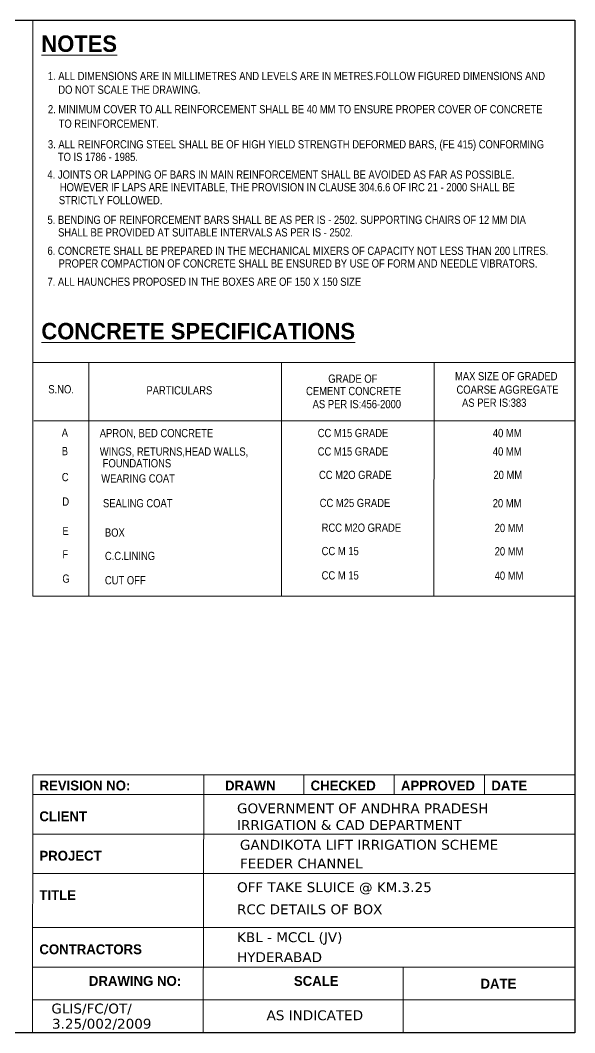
# Model space of a CAD drawing. Header units: inches. Extents: x -382447 to 80613, y -22027 to 268849.
# Drawn here: x -287559 to -270684, y 238036 to 268849 of the extents above; entities that cross this region are included whole.
import ezdxf

# ---------------------------------------------------------------- set-up
doc = ezdxf.new("R2010")
doc.units = ezdxf.units.IN
doc.header["$MEASUREMENT"] = 0
for name, color, linetype in [('abutment', 7, 'Continuous'), ('head wall', 4, 'Continuous'), ('MAIN', 7, 'Continuous'), ('STEEL', 5, 'Continuous'), ('TEXT_GENERAL', 4, 'Continuous')]:
    doc.layers.add(name, color=color, linetype=linetype)
doc.styles.add('ARIAL NARROW', font='ARIALN.TTF')
doc.styles.add('CITYBLUEPR', font='cityb___.ttf')
doc.styles.add('VERDANA', font='verdana.ttf')

msp = doc.modelspace()

# ---------------------------------------------------------------- linework, layer by layer
at = {"layer": 'head wall', "color": 0}
msp.add_lwpolyline([(-311982.5, 268848.6), (-270683.7, 268848.6), (-270683.7, 238035.6), (-311982.5, 238035.6)], close=True, dxfattribs=at)
at = {"layer": 'MAIN', "color": 0, "linetype": 'Continuous', "lineweight": 9}
msp.add_line((-287173.5, 245883.4), (-287183.7, 238035.6), dxfattribs=at)
at = {"layer": 'STEEL', "color": 0, "lineweight": 9}
msp.add_line((-287171.2, 258436.8), (-287171.2, 268848.6), dxfattribs=at)
at = {"layer": 'TEXT_GENERAL', "color": 0, "lineweight": 9}
for p, q in [((-285467.5, 258436.8), (-285469.7, 251323.6)), ((-279605, 258436.8), (-279607.3, 251323.6)), ((-274965.5, 258436.8), (-274967.8, 251319.2)), ((-287143.7, 256661.4), (-270683.7, 256661.4)), ((-287173.5, 245883.4), (-270683.7, 245883.4)), ((-281971.7, 245883.4), (-281990.9, 238035.6)), ((-278925.3, 245883.4), (-278926.8, 245283.3)), ((-276175.3, 245883.4), (-276176.8, 245283.3)), ((-273425.3, 245883.4), (-273426.8, 245283.3)), ((-287176.8, 245283.3), (-270683.7, 245283.3)), ((-287176.8, 244083.3), (-270683.7, 244083.3)), ((-287176.8, 242883.3), (-270683.7, 242883.3)), ((-287176.8, 241235.8), (-270683.7, 241235.8)), ((-287183.7, 240035.6), (-270683.7, 240035.6)), ((-287183.7, 240035.6), (-270683.7, 240035.6)), ((-275904.8, 240035.6), (-275904.8, 238035.6)), ((-270683.7, 240035.6), (-270683.7, 238035.6)), ((-287183.7, 239035.6), (-270683.7, 239035.6))]:
    msp.add_line(p, q, dxfattribs=at)
msp.add_lwpolyline([(-287173.5, 251319.2), (-270686, 251319.2), (-270683.7, 258436.8), (-287171.2, 258436.8)], close=True, dxfattribs=at)

# ---------------------------------------------------------------- texts
at = {"color": 0, "lineweight": 9}
for s, style, p in [('REVISION NO:', 'CITYBLUEPR', (-286972.8, 245409.7)), ('DRAWN', 'CITYBLUEPR', (-281325.7, 245409.7)), ('CHECKED', 'CITYBLUEPR', (-278722.8, 245409.7)), ('APPROVED', 'CITYBLUEPR', (-275972.8, 245409.7)), ('DATE', 'CITYBLUEPR', (-273222.8, 245409.7)), ('GOVERNMENT OF ANDHRA PRADESH', 'VERDANA', (-280961.6, 244714.6)), ('CLIENT', 'CITYBLUEPR', (-286976.1, 244473.2)), ('IRRIGATION & CAD DEPARTMENT', 'VERDANA', (-280961.6, 244209)), ('GANDIKOTA LIFT IRRIGATION SCHEME', 'VERDANA', (-280872.5, 243606.7)), ('PROJECT', 'CITYBLUEPR', (-286976.1, 243273.2)), ('FEEDER CHANNEL', 'VERDANA', (-280872.5, 243037.1)), ('OFF TAKE SLUICE @ KM.3.25', 'VERDANA', (-280961.6, 242314.6)), ('TITLE', 'CITYBLUEPR', (-286976.1, 242073.2)), ('RCC DETAILS OF BOX', 'VERDANA', (-280961.6, 241641.4)), ('KBL - MCCL (JV)', 'VERDANA', (-280960.8, 240792.8)), ('CONTRACTORS', 'CITYBLUEPR', (-286976.1, 240425.6)), ('HYDERABAD', 'VERDANA', (-280960.8, 240186.1)), ('DRAWING NO:', 'CITYBLUEPR', (-285469.9, 239462)), ('SCALE', 'CITYBLUEPR', (-279230.5, 239462)), ('DATE', 'CITYBLUEPR', (-273551.8, 239379.4)), ('GLIS/FC/OT/', 'VERDANA', (-286610.7, 238622.9)), ('AS INDICATED', 'VERDANA', (-280063.1, 238417.6)), ('3.25/002/2009', 'VERDANA', (-286592.4, 238160.3))]:
    msp.add_text(s, height=300, dxfattribs=dict(at, style=style)).set_placement(p)
at = {"layer": 'abutment', "color": 0, "lineweight": 9, "style": 'ARIAL NARROW'}
for s, p in [('2. MINIMUM COVER TO ALL REINFORCEMENT SHALL BE 40 MM TO ENSURE PROPER COVER OF CONCRETE', (-286717, 266015.7)), (' TO REINFORCEMENT.', (-286469.9, 265576.4)), ('3. ALL REINFORCING STEEL SHALL BE OF HIGH YIELD STRENGTH DEFORMED BARS, (FE 415) CONFORMING', (-286717, 264948.8)), (' TO IS 1786 - 1985.', (-286492.7, 264564.8)), ('4. JOINTS OR LAPPING OF BARS IN MAIN REINFORCEMENT SHALL BE AVOIDED AS FAR AS POSSIBLE.', (-286731, 264027.1)), ('HOWEVER IF LAPS ARE INEVITABLE, THE PROVISION IN CLAUSE 304.6.6 OF IRC 21 - 2000 SHALL BE ', (-286354.2, 263643.1)), ('STRICTLY FOLLOWED.', (-286383.1, 263249.1)), ('5. BENDING OF REINFORCEMENT BARS SHALL BE AS PER IS - 2502. SUPPORTING CHAIRS OF 12 MM DIA ', (-286731, 262652.2)), ('SHALL BE PROVIDED AT SUITABLE INTERVALS AS PER IS - 2502.', (-286407.9, 262268.2)), ('6. CONCRETE SHALL BE PREPARED IN THE MECHANICAL MIXERS OF CAPACITY NOT LESS THAN 200 LITRES.', (-286731, 261707.5)), (' PROPER COMPACTION OF CONCRETE SHALL BE ENSURED BY USE OF FORM AND NEEDLE VIBRATORS.', (-286473.7, 261323.5)), ('7. ALL HAUNCHES PROPOSED IN THE BOXES ARE OF 150 X 150 SIZE', (-286731, 260766.5))]:
    msp.add_text(s, height=250, dxfattribs=at).set_placement(p)
at = {"layer": 'TEXT_GENERAL', "color": 0, "lineweight": 9}
for s, height, style, p in [('%%UNOTES', 500, 'CITYBLUEPR', (-286916.4, 267886.1)), ('%%UCONCRETE SPECIFICATIONS', 500, 'CITYBLUEPR', (-286916.4, 259137.9)), ('GRADE OF ', 250, 'ARIAL NARROW', (-278185.1, 257816.6)), ('MAX SIZE OF GRADED ', 250, 'ARIAL NARROW', (-274328, 257892.8)), ('S.NO.', 250, 'ARIAL NARROW', (-286704.1, 257494.3)), ('PARTICULARS', 250, 'ARIAL NARROW', (-283719.6, 257460.6)), ('CEMENT CONCRETE', 250, 'ARIAL NARROW', (-278860.4, 257439.6)), ('COARSE AGGREGATE ', 250, 'ARIAL NARROW', (-274282.1, 257482.6)), (' AS PER IS:456-2000', 250, 'ARIAL NARROW', (-278740, 257042.5)), (' AS PER IS:383', 250, 'ARIAL NARROW', (-274193.4, 257085.1)), ('A', 250, 'ARIAL NARROW', (-286296.3, 256172.7)), ('APRON, BED CONCRETE ', 250, 'ARIAL NARROW', (-285138.4, 256159.3)), ('CC M15 GRADE ', 250, 'ARIAL NARROW', (-278505.9, 256161.9)), ('40 MM', 250, 'ARIAL NARROW', (-273176.5, 256161.9)), ('B', 250, 'ARIAL NARROW', (-286296.3, 255611.5)), ('WINGS, RETURNS,HEAD WALLS, ', 250, 'ARIAL NARROW', (-285138.4, 255598)), ('CC M15 GRADE ', 250, 'ARIAL NARROW', (-278505.9, 255600.6)), ('40 MM', 250, 'ARIAL NARROW', (-273176.5, 255600.6)), (' FOUNDATIONS', 250, 'ARIAL NARROW', (-285129, 255242.5)), ('CC M2O GRADE ', 250, 'ARIAL NARROW', (-278467.2, 254888)), ('20 MM', 250, 'ARIAL NARROW', (-273159.1, 254888)), ('C', 250, 'ARIAL NARROW', (-286294.2, 254821.1)), ('WEARING COAT ', 250, 'ARIAL NARROW', (-285094.5, 254780.8)), ('D', 250, 'ARIAL NARROW', (-286278.7, 254075.4)), ('SEALING COAT  ', 250, 'ARIAL NARROW', (-285041.8, 254025.8)), ('CC M25 GRADE ', 250, 'ARIAL NARROW', (-278445.9, 254033.6)), ('20 MM', 250, 'ARIAL NARROW', (-273180.4, 254025.1)), ('E', 250, 'ARIAL NARROW', (-286275.7, 253181.9)), ('BOX', 250, 'ARIAL NARROW', (-284982.3, 253132.3)), ('RCC M2O GRADE ', 250, 'ARIAL NARROW', (-278386.3, 253281.2)), ('20 MM', 250, 'ARIAL NARROW', (-273120.8, 253272.6)), ('F', 250, 'ARIAL NARROW', (-286275.7, 252471)), ('C.C.LINING', 250, 'ARIAL NARROW', (-284982.3, 252421.4)), ('CC M 15', 250, 'ARIAL NARROW', (-278386.3, 252570.2)), ('20 MM', 250, 'ARIAL NARROW', (-273120.8, 252561.7)), ('CC M 15', 250, 'ARIAL NARROW', (-278386.3, 251830.1)), ('40 MM', 250, 'ARIAL NARROW', (-273120.8, 251821.6)), ('G', 250, 'ARIAL NARROW', (-286275.7, 251730.9)), ('CUT OFF ', 250, 'ARIAL NARROW', (-284982.3, 251681.3))]:
    msp.add_text(s, height=height, dxfattribs=dict(at, style=style)).set_placement(p)
at = {"layer": 'TEXT_GENERAL', "color": 0, "lineweight": 9, "insert": (-286719.2, 267277.8), "char_height": 250, "width": 20000, "attachment_point": 1, "style": 'ARIAL NARROW'}
msp.add_mtext('1. ALL DIMENSIONS ARE IN MILLIMETRES AND LEVELS ARE IN METRES.FOLLOW FIGURED DIMENSIONS AND \\P    DO NOT SCALE THE DRAWING.', dxfattribs=at)

doc.saveas('drawing.dxf')
